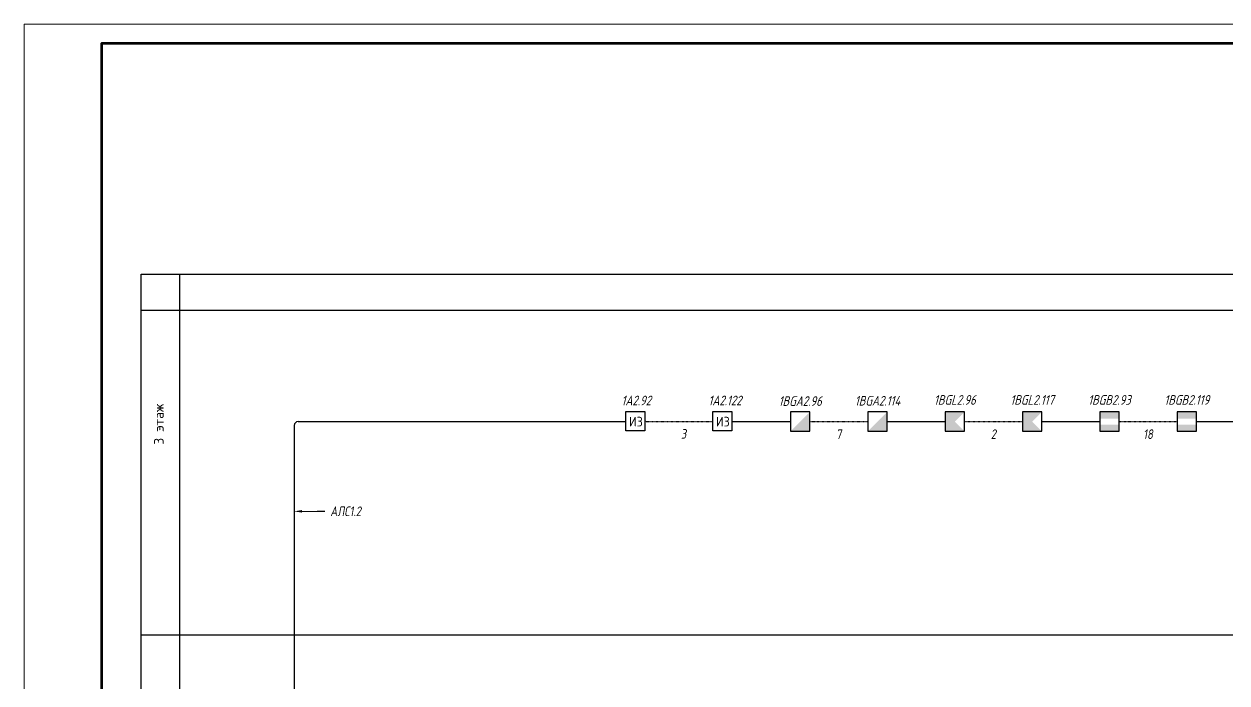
# Model space of a CAD drawing. Header units: millimetres. Extents: x -259793 to 1187961, y -549744 to 43070.
# Drawn here: x 572600 to 603715, y 4460 to 21488 of the extents above; entities that cross this region are included whole.
import ezdxf
from ezdxf import colors
from ezdxf.entities.mleader import LeaderData, LeaderLine
from ezdxf.enums import TextEntityAlignment as Align
from ezdxf.math import Vec2, Vec3

# ---------------------------------------------------------------- set-up
doc = ezdxf.new("R2010")
doc.units = ezdxf.units.MM
doc.linetypes.add('JIS_02_1.0', pattern=[2, 1, -1])
for name, color, linetype, lineweight in [('__ФОРМАТ', 7, 'Continuous', 40), ('RC-Выноски', 7, 'Continuous', 0), ('RC-Извещатели_охранные', 5, 'Continuous', 30), ('RC-Линии_связи-Адресные', 5, 'Continuous', 30), ('RC-Прочее_оборудование', 5, 'Continuous', 30), ('лс', 5, 'Continuous', 30)]:
    doc.layers.add(name, color=color, linetype=linetype, lineweight=lineweight)
for name, color, linetype in [('RC-Позиционные_обозначения', 7, 'Continuous'), ('RC-Таблицы', 7, 'Continuous'), ('ШТАМП', 2, 'Continuous')]:
    doc.layers.add(name, color=color, linetype=linetype)
doc.layers.add('Границы листа', color=7, linetype='Continuous', lineweight=0, plot=False)
doc.styles.add('ISOCPEUR', font='isocpeur.ttf', dxfattribs={"width": 0.9, "height": 350})
doc.styles.add('RubezhCAD', font='', dxfattribs={"oblique": 10})
doc.styles.get("Standard").update_dxf_attribs({"font": ''})
doc.styles.get('RubezhCAD').set_extended_font_data('GOST type A')
doc.styles.get('Standard').set_extended_font_data('GOST type B')

# ---------------------------------------------------------------- blocks, each defined once
blk = doc.blocks.new('*U1002')
at = {"lineweight": -2}
blk.add_lwpolyline([(20, 5), (836, 5), (836, 589), (20, 589)], close=True, dxfattribs=at)
at = {"layer": 'Границы листа'}
blk.add_lwpolyline([(841, 0), (0, 0), (0, 594), (841, 594)], close=True, dxfattribs=at)
at = {"lineweight": 13, "oblique": 10, "flags": 8}
blk.add_attdef('ФОРМАТ', (801.94, 1.12), '', height=3, dxfattribs=at)
blk = doc.blocks.new('RC-UGO-IZ-01')
at = {"layer": 'RC-Прочее_оборудование'}
blk.add_point((2.5, 0), dxfattribs=at)
blk.add_wipeout([(2.49, -2.5), (-2.49, -2.5), (-2.49, 2.5), (2.49, 2.5)]).dxf.layer = 'RC-Прочее_оборудование'
blk.add_wipeout([(-2.49, -2.5), (-2.49, 2.5), (2.49, 2.5), (2.49, -2.5)]).dxf.layer = 'RC-Прочее_оборудование'
blk.add_lwpolyline([(-2.49, 2.5), (2.49, 2.5), (2.49, -2.5), (-2.49, -2.5), (-2.49, 2.5)], close=True, dxfattribs=at)
blk.add_lwpolyline([(-2.49, 2.5), (-2.49, 2.5)], dxfattribs=at)
blk.add_lwpolyline([(-2.49, 2.5), (-2.49, 2.5)], dxfattribs=at)
at = {"layer": 'RC-Прочее_оборудование', "ltscale": 100, "style": 'ISOCPEUR', "width": 0.9}
blk.add_text('ИЗ', height=2.5, dxfattribs=at).set_placement((0.15, -0.09), align=Align.MIDDLE)
at = {"layer": 'RC-Прочее_оборудование'}
blk.add_attdef('PSTN', text='', height=2.5, dxfattribs=at).set_placement((5.66, 2.58), align=Align.BOTTOM_CENTER)
blk = doc.blocks.new('RC-UGO-IOZ-02')
blk.add_wipeout([(2.5, -2.5), (2.5, 2.5), (-2.5, 2.5), (-2.5, -2.5)]).dxf.layer = 'RC-Извещатели_охранные'
blk.add_wipeout([(-2.5, -2.5), (-2.5, 2.5), (2.5, 2.5), (2.5, -2.5)]).dxf.layer = 'RC-Извещатели_охранные'
at = {"layer": 'RC-Извещатели_охранные'}
h = blk.add_hatch(color=256, dxfattribs=at)
h.dxf.hatch_style = 1
h.paths.add_polyline_path([(2.5, -2.5), (2.5, 2.5), (0, 0), (-2.5, -2.5)])
blk.add_lwpolyline([(-2.5, -2.5), (2.5, -2.5), (2.5, 2.5), (-2.5, 2.5)], close=True, dxfattribs=at)
blk.add_attdef('PSTN', text='', height=2.5, dxfattribs=at).set_placement((0.98, 2.6), align=Align.BOTTOM_LEFT)
blk = doc.blocks.new('RC-UGO-IOPO-02')
blk.add_wipeout([(2.5, -2.5), (2.5, 2.5), (-2.5, 2.5), (-2.5, -2.5)]).dxf.layer = 'RC-Извещатели_охранные'
blk.add_wipeout([(-2.5, -2.5), (-2.5, 2.5), (2.5, 2.5), (2.5, -2.5)]).dxf.layer = 'RC-Извещатели_охранные'
at = {"layer": 'RC-Извещатели_охранные'}
h = blk.add_hatch(color=256, dxfattribs=at)
h.dxf.hatch_style = 1
h.paths.add_polyline_path([(2.5, -2.5), (0, 0), (2.5, 2.5), (-2.5, 2.5), (-2.5, -2.5)])
blk.add_lwpolyline([(-2.5, -2.5), (2.5, -2.5), (2.5, 2.5), (-2.5, 2.5)], close=True, dxfattribs=at)
blk.add_attdef('PSTN', text='', height=2.5, dxfattribs=at).set_placement((0.98, 2.6), align=Align.BOTTOM_LEFT)
blk = doc.blocks.new('RC-UGO-IOM-02')
at = {"layer": 'RC-Извещатели_охранные'}
blk.add_point((0, 0), dxfattribs=at)
blk.add_wipeout([(2.5, -2.5), (2.5, 2.5), (-2.5, 2.5), (-2.5, -2.5)]).dxf.layer = 'RC-Извещатели_охранные'
blk.add_wipeout([(-2.5, -2.5), (-2.5, 2.5), (2.5, 2.5), (2.5, -2.5)]).dxf.layer = 'RC-Извещатели_охранные'
h = blk.add_hatch(color=256, dxfattribs=at)
h.dxf.hatch_style = 1
h.paths.add_polyline_path([(2.5, 0.8), (2.5, 2.51), (-2.5, 2.5), (-2.5, 0.8)])
h = blk.add_hatch(color=256, dxfattribs=at)
h.dxf.hatch_style = 1
h.paths.add_polyline_path([(2.5, -2.5), (2.5, -0.79), (-2.5, -0.8), (-2.5, -2.5)])
blk.add_lwpolyline([(-2.5, -2.5), (2.5, -2.5), (2.5, 2.5), (-2.5, 2.5)], close=True, dxfattribs=at)
blk.add_attdef('PSTN', text='', height=2.5, dxfattribs=at).set_placement((0.98, 2.6), align=Align.BOTTOM_LEFT)

msp = doc.modelspace()

# ---------------------------------------------------------------- linework, layer by layer
at = {"layer": 'RC-Линии_связи-Адресные'}
msp.add_line((579689.15465, 11213.50875), (588163.15591, 11213.50875), dxfattribs=at)
at = {"layer": 'RC-Линии_связи-Адресные', "linetype": 'JIS_02_1.0'}
for p, q in [((588676.25906, 11213.50875), (590676.25906, 11213.50875)), ((592676.25906, 11213.50875), (594676.25906, 11213.50875)), ((596676.25906, 11213.50875), (598676.25906, 11213.50875)), ((600676.25906, 11213.50875), (602676.25906, 11213.50875))]:
    msp.add_line(p, q, dxfattribs=at)
at = {"layer": 'RC-Линии_связи-Адресные', "ltscale": 100}
for p, q in [((590676.25906, 11213.50875), (592676.25906, 11213.50875)), ((594676.25906, 11213.50875), (596676.25906, 11213.50875)), ((598676.25906, 11213.50875), (600676.25906, 11213.50875)), ((602926.25906, 11213.50875), (604650.68449, 11212.06583))]:
    msp.add_line(p, q, dxfattribs=at)
at = {"layer": 'RC-Таблицы', "ltscale": 0.01}
for p, q in [((575632.0698, -29959.89135), (575632.0698, 15024.75556)), ((575632.0698, 15024.75556), (654258.60107, 15024.75556)), ((576620.82799, 15024.75556), (576620.82799, -29959.89135)), ((575632.0698, 14092.26154), (654258.60107, 14092.26154)), ((575632.0698, 5698.72855), (654258.60107, 5698.72855))]:
    msp.add_line(p, q, dxfattribs=at)
at = {"layer": 'лс'}
msp.add_arc((579689.15465, 11113.50875), 100, 90, 180, dxfattribs=at)

# ---------------------------------------------------------------- block references
at = {"layer": '__ФОРМАТ', "lineweight": 60, "xscale": 99.9999999999996, "yscale": 99.9999999999996, "zscale": 99.9999999999996}
msp.add_blockref('*U1002', (572599.91172, -37911.62667), dxfattribs=at)

# ---------------------------------------------------------------- texts
at = {"layer": 'RC-Линии_связи-Адресные', "ltscale": 0.01, "char_height": 250, "width": 1, "attachment_point": 2, "style": 'RubezhCAD'}
for s, insert in [('3', (589661.72621, 11022.01147)), ('7', (593676.25906, 11013.50875)), ('2', (597676.25906, 11013.50875)), ('18', (601676.25906, 11013.50875))]:
    msp.add_mtext(s, dxfattribs=dict(at, insert=insert))
at = {"layer": 'ШТАМП', "color": 0, "lineweight": 30, "insert": (576086.65245, 11143.50277), "char_height": 250, "width": 3357.1265364, "attachment_point": 5, "rotation": 90, "line_spacing_factor": 0.85}
msp.add_mtext('{\\fISOCPEUR|b0|i0|c204|p34;3 этаж}', dxfattribs=at)

# ---------------------------------------------------------------- next in the draw order: block references
at = {"layer": 'RC-Извещатели_охранные', "color": 1, "ltscale": 0.01}
ref = msp.add_blockref('RC-UGO-IOZ-02', (592676.25906, 11213.50875), dxfattribs=dict(at, xscale=100, yscale=100, zscale=100))
ref.add_attrib('PSTN', '1BGA2.96', dxfattribs={"layer": 'RC-Позиционные_обозначения', "height": 250, "style": 'RubezhCAD', "oblique": 15}).set_placement((592676.25906, 11544.42665), align=Align.BOTTOM_CENTER)
ref = msp.add_blockref('RC-UGO-IOZ-02', (594676.25906, 11213.50875), dxfattribs=dict(at, xscale=100, yscale=100, zscale=100))
ref.add_attrib('PSTN', '1BGA2.114', dxfattribs={"layer": 'RC-Позиционные_обозначения', "height": 250, "style": 'RubezhCAD', "oblique": 15}).set_placement((594676.25906, 11553.30185), align=Align.BOTTOM_CENTER)
ref = msp.add_blockref('RC-UGO-IOPO-02', (596676.25906, 11213.50875), dxfattribs=dict(at, xscale=100, yscale=100, zscale=100))
ref.add_attrib('PSTN', '1BGL2.96', dxfattribs={"layer": 'RC-Позиционные_обозначения', "height": 250, "style": 'RubezhCAD', "oblique": 15}).set_placement((596676.25906, 11573.83061), align=Align.BOTTOM_CENTER)
ref = msp.add_blockref('RC-UGO-IOPO-02', (598676.25906, 11213.50875), dxfattribs=dict(at, xscale=100, yscale=100, zscale=100))
ref.add_attrib('PSTN', '1BGL2.117', dxfattribs={"layer": 'RC-Позиционные_обозначения', "height": 250, "style": 'RubezhCAD', "oblique": 15}).set_placement((598676.25906, 11573.83061), align=Align.BOTTOM_CENTER)
ref = msp.add_blockref('RC-UGO-IOM-02', (600676.25906, 11213.50875), dxfattribs=dict(at, xscale=100, yscale=100, zscale=100))
ref.add_attrib('PSTN', '1BGB2.93', dxfattribs={"layer": 'RC-Позиционные_обозначения', "height": 250, "style": 'RubezhCAD', "oblique": 15}).set_placement((600676.25906, 11573.83061), align=Align.BOTTOM_CENTER)
ref = msp.add_blockref('RC-UGO-IOM-02', (602676.25906, 11213.50875), dxfattribs=dict(at, xscale=100, yscale=100, zscale=100))
ref.add_attrib('PSTN', '1BGB2.119', dxfattribs={"layer": 'RC-Позиционные_обозначения', "height": 250, "style": 'RubezhCAD', "oblique": 15}).set_placement((602676.25906, 11573.83061), align=Align.BOTTOM_CENTER)
at = {"layer": 'RC-Прочее_оборудование', "color": 1, "ltscale": 0.01}
ref = msp.add_blockref('RC-UGO-IZ-01', (588412.44106, 11222.01147), dxfattribs=dict(at, xscale=100, yscale=100, zscale=100))
ref.add_attrib('PSTN', '1A2.92', (588052.94451, 11634.13363), dxfattribs={"layer": 'RC-Позиционные_обозначения', "height": 250, "style": 'RubezhCAD', "oblique": 15})
ref = msp.add_blockref('RC-UGO-IZ-01', (590661.72621, 11222.01147), dxfattribs=dict(at, xscale=100, yscale=100, zscale=100))
ref.add_attrib('PSTN', '1A2.122', (590302.22966, 11634.13363), dxfattribs={"layer": 'RC-Позиционные_обозначения', "height": 250, "style": 'RubezhCAD', "oblique": 15})

# ---------------------------------------------------------------- next in the draw order: leaders
at = {"layer": 'RC-Выноски', "ltscale": 0.01}
ml = msp.add_multileader_mtext('Standard', dxfattribs=at)
ml.set_content('АЛС1.2', color=256, style='RubezhCAD')
ml.set_leader_properties()
ml.build(insert=Vec2(0, 0))
ml.multileader.update_dxf_attribs({"has_text_frame": 1, "text_right_attachment_type": 2, "dogleg_length": 2, "arrow_head_size": 200, "scale": 100})
ctx = ml.context
ctx.base_point, ctx.scale, ctx.char_height, ctx.arrow_head_size, ctx.landing_gap_size, ctx.plane_origin = Vec3(580382.29434, 8895.0249), 100, 250, 200, 100, Vec3(534221.13992, -177078.26474)
ctx.right_attachment, ctx.text_align_type = 2, 1
notes = []
notes.append((ctx, [(0, (1, 1, 0), (580182.29434, 8895.0249), (1, 0), 200, [(0, [(579589.15465, 8893.84701)], 0, [])])]))
ctx.mtext.insert, ctx.mtext.alignment, ctx.mtext.flow_direction = Vec3(580920.12609, 9020.0249), 2, 5
ctx.mtext.has_bg_fill, ctx.mtext.bg_color, ctx.mtext.bg_scale_factor, ctx.mtext.bg_transparency, ctx.mtext.use_window_bg_color = 1, -1027028792, 1.5, 0, 1
for ctx, leaders in notes:
    for number, flags, end, landing, length, lines in leaders:
        leader = LeaderData()
        leader.index, (leader.has_last_leader_line, leader.has_dogleg_vector, leader.attachment_direction) = number, flags
        leader.last_leader_point, leader.dogleg_vector, leader.dogleg_length = Vec3(end), Vec3(landing), length
        for number, points, colour, breaks in lines:
            line = LeaderLine()
            line.index, line.vertices, line.color, line.breaks = number, Vec3.list(points), colors.encode_raw_color(colour), breaks
            leader.lines.append(line)
        ctx.leaders.append(leader)

# ---------------------------------------------------------------- next in the draw order: linework, layer by layer
at = {"layer": 'лс'}
msp.add_line((579589.15465, 11113.50875), (579589.15465, -24736.72938), dxfattribs=at)

doc.saveas('drawing.dxf')
